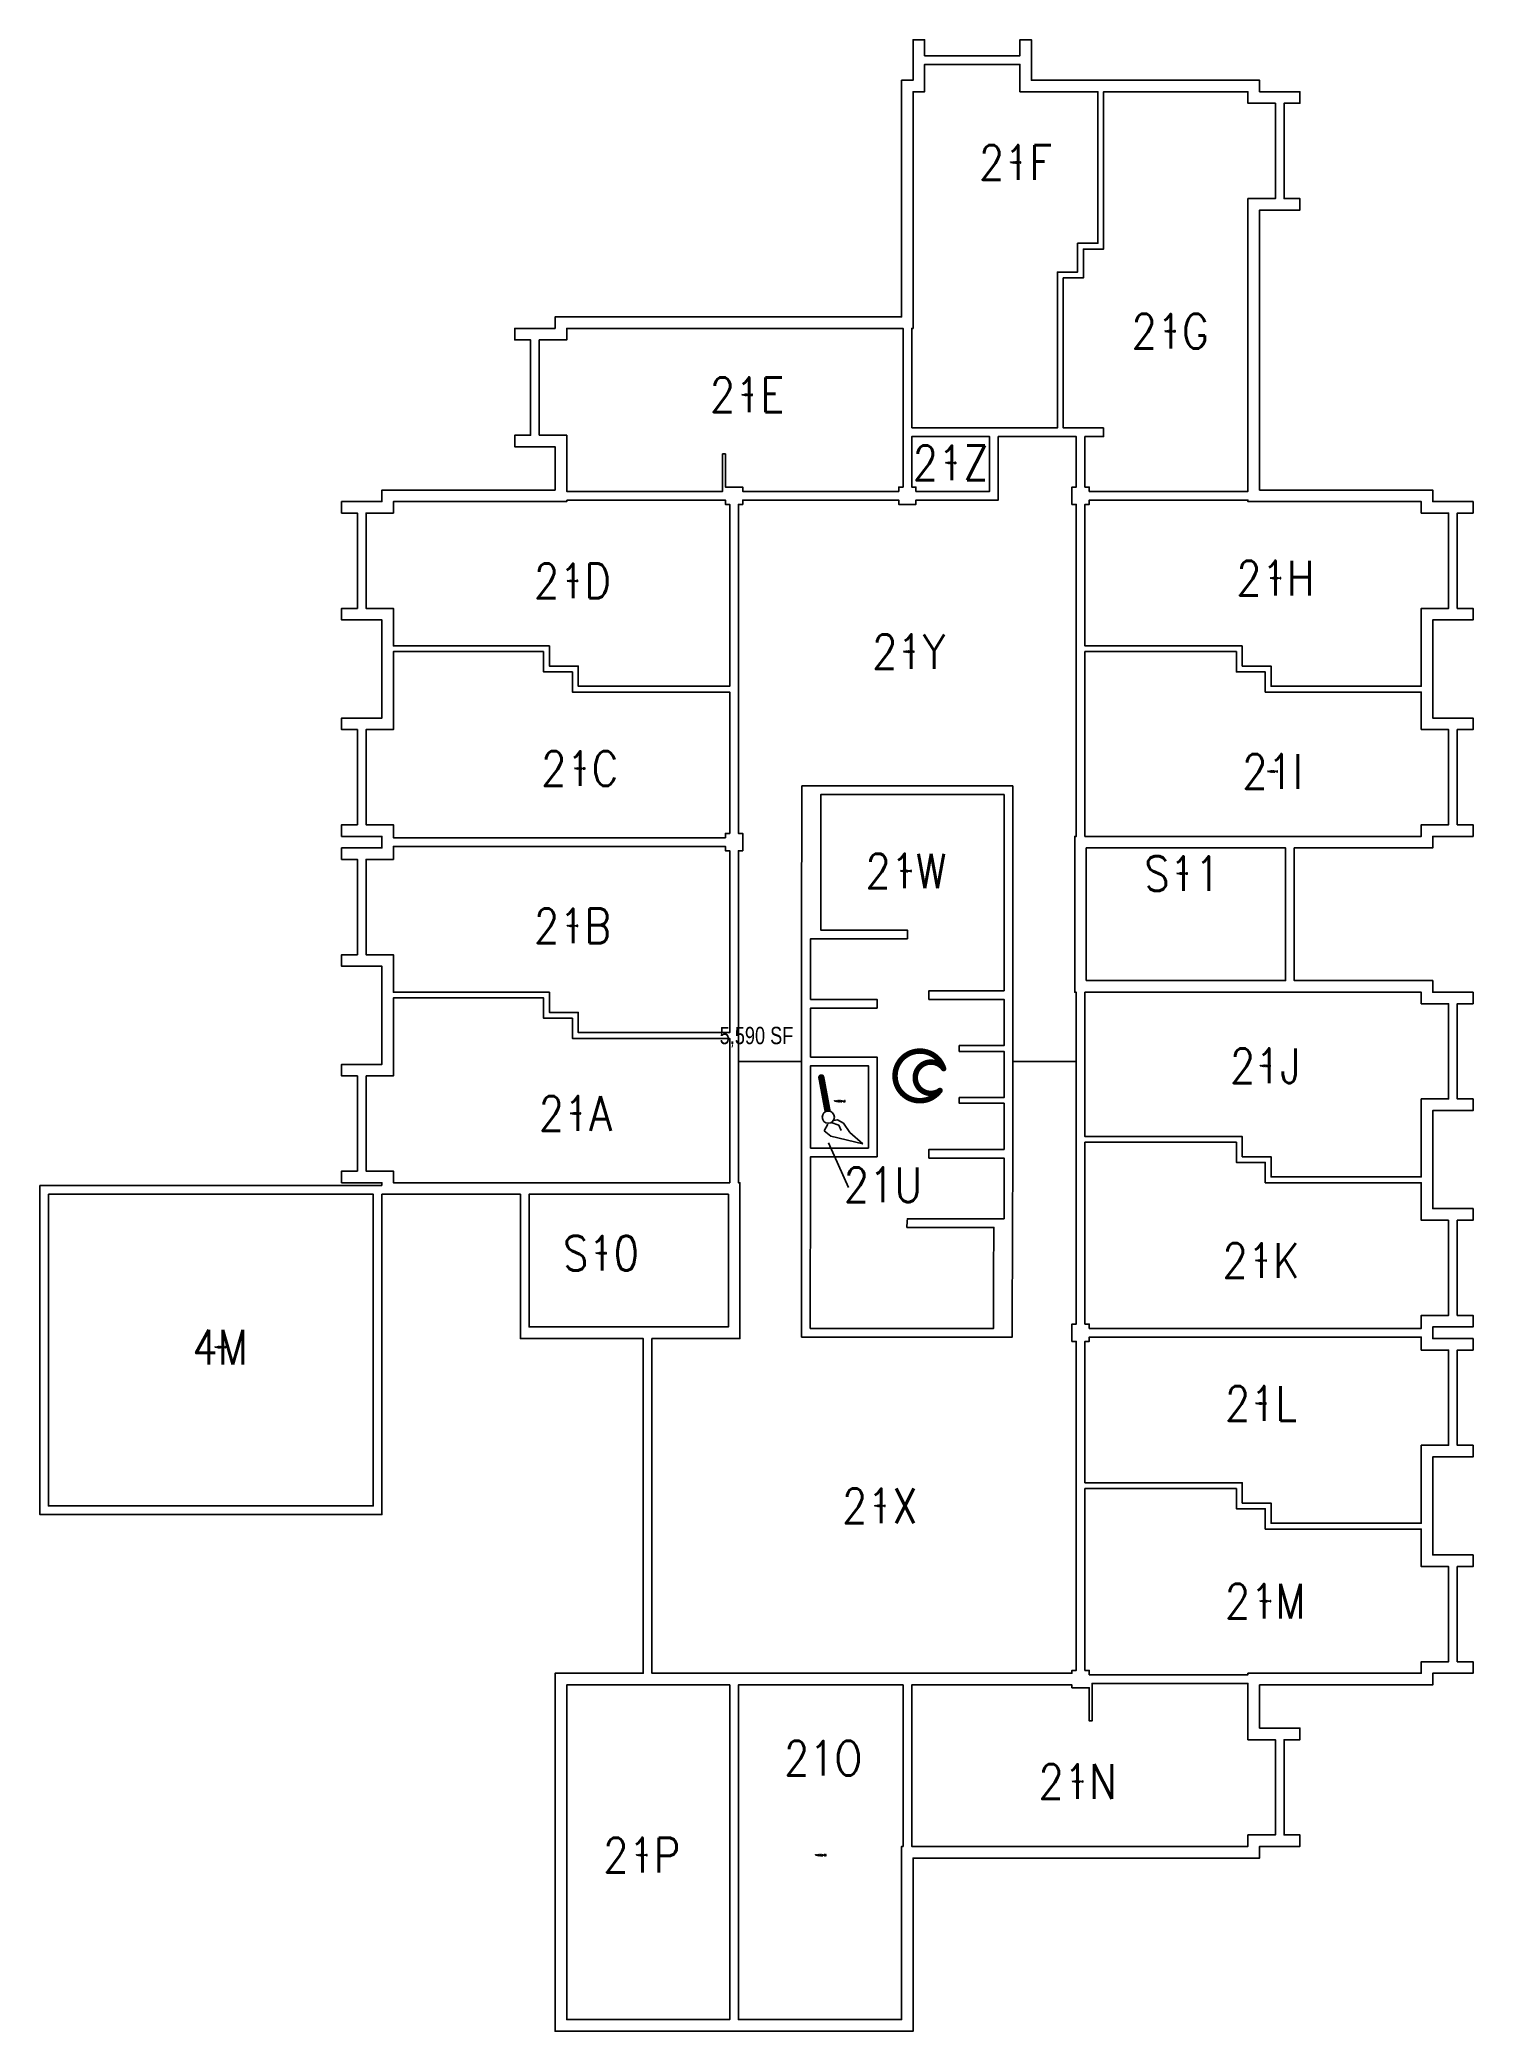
# Model space of a CAD drawing. Header units: inches. Extents: x 1463 to 2456, y 2036 to 3416.
import ezdxf
from ezdxf.enums import TextEntityAlignment as Align

# ---------------------------------------------------------------- set-up
doc = ezdxf.new("R2010")
doc.units = ezdxf.units.IN
doc.header["$LTSCALE"] = 100
doc.header["$MEASUREMENT"] = 0
doc.layers.get('0').update_dxf_attribs({"linetype": 'CONTINUOUS'})
for name, color, linetype in [('A-IDEN-ICON', 4, 'CONTINUOUS'), ('A-IDEN-SNUM', 4, 'CONTINUOUS'), ('A-IDEN-VNUM', 4, 'CONTINUOUS'), ('AREA-ASSIGN', 7, 'CONTINUOUS'), ('AREA-GROSS', 1, 'CONTINUOUS')]:
    doc.layers.add(name, color=color, linetype=linetype)
doc.layers.get('0').off()
doc.styles.add('AREA', font='arial.ttf', dxfattribs={"width": 0.75, "height": 12})
doc.styles.add('ROOMSNUMBER', font='TXT.SHX', dxfattribs={"height": 1})
doc.styles.add('ROOMVNUMBER', font='simplex.shx', dxfattribs={"width": 0.85})

# ---------------------------------------------------------------- blocks, each defined once
blk = doc.blocks.new('CPBATH')
at = {"const_width": 0.0127}
for points in [[(0.0571, 0.0168, 0.861492), (-0.0551, 0, 1)], [(-0.0551, 0, 0.726902), (0.0487, -0.0337, 1)], [(0.0571, 0.0168, 0.729002), (-0.0084, -0.0042, 1)], [(-0.0084, -0.0042, 0.609468), (0.0487, -0.0337, 1)]]:
    blk.add_lwpolyline(points, format="xyb", dxfattribs=at)
at = {"const_width": 0.00637}
for points in [[(0.0544, 0.0152, 1), (0.0599, 0.0184, 1)], [(0.0459, -0.0353, 1), (0.0515, -0.0321, 1)]]:
    blk.add_lwpolyline(points, format="xyb", close=True, dxfattribs=at)
blk = doc.blocks.new('CPCUST')
for p, q in [((0.0262, -0.0408), (0.0446, -0.0406)), ((0.0297, -0.0341), (0.0376, -0.0302)), ((0.0376, -0.0302), (0.0533, -0.0324)), ((0.0446, -0.0406), (0.0543, -0.0505)), ((0.0533, -0.0324), (0.0745, -0.0479)), ((0.0171, -0.0639), (0.02, -0.0466)), ((0.0358, -0.0705), (0.0171, -0.0639)), ((0.1117, -0.0625), (0.0358, -0.0705)), ((0.0745, -0.0479), (0.1117, -0.0625))]:
    blk.add_line(p, q)
at = {"const_width": 0.015}
blk.add_lwpolyline([(-0.03, 0.05), (0.01, -0.0193)], dxfattribs=at)
at = {"const_width": 0.0075}
blk.add_lwpolyline([(-0.0332, 0.0481, 1), (-0.0268, 0.0519, 1)], format="xyb", close=True, dxfattribs=at)
blk.add_circle((0.0158, -0.0313), 0.0141)

msp = doc.modelspace()

# ---------------------------------------------------------------- linework, layer by layer
at = {"layer": 'A-IDEN-SNUM'}
msp.add_lwpolyline([(2023.3, 2620.6), (2009.3, 2651.7)], dxfattribs=at)
at = {"layer": 'AREA-ASSIGN'}
for points in [[(2067, 3147), (2130.2, 3147), (2166.2, 3147), (2168, 3147), (2168, 3255), (2182, 3255), (2182, 3275), (2196, 3275), (2196, 3380), (2142, 3380), (2142, 3399), (2076, 3399), (2076, 3380), (2068, 3380), (2068, 3216), (2067, 3216)], [(2200, 3147), (2200, 3141), (2187, 3141), (2187, 3106), (2190, 3106), (2190, 3103), (2300, 3103), (2300, 3306), (2319, 3306), (2319, 3372), (2300, 3372), (2300, 3380), (2200, 3380), (2200, 3271), (2186, 3271), (2186, 3251), (2172, 3251), (2172, 3147)], [(1809, 3142), (1809, 3208), (1828, 3208), (1828, 3216), (2061, 3216), (2061, 3106), (2058, 3106), (2058, 3103), (1988, 3103), (1952, 3103), (1950, 3103), (1950, 3106), (1938, 3106), (1938, 3129), (1936, 3129), (1936, 3103), (1828, 3103), (1828, 3142)], [(2137, 2708), (2181, 2708), (2181, 2756), (2180, 2756), (2180, 2816), (2180, 2856), (2180, 2864), (2181, 2864), (2181, 2927.6), (2181, 2963.6), (2181, 2999.4), (2181, 2963.6), (2181, 2999.4), (2181, 3035.4), (2181, 3094), (2178, 3094), (2178, 3106), (2181, 3106), (2181, 3141), (2166.2, 3141), (2130.2, 3141), (2127, 3141), (2127, 3097), (2101, 3097), (2071, 3097), (2070, 3097), (2070, 3094), (2058, 3094), (2058, 3097), (1988, 3097), (1952, 3097), (1950, 3097), (1950, 3094), (1947, 3094), (1947, 3031.8), (1947, 2995.8), (1947, 2960), (1947, 2995.8), (1947, 2960), (1947, 2924), (1947, 2866), (1950, 2866), (1950, 2854), (1947, 2854), (1947, 2793.3), (1947, 2757.3), (1947, 2708), (1990.7, 2708), (1990.7, 2754), (1990.7, 2757), (1990.7, 2790), (1990.7, 2793), (1991, 2899), (2137, 2899), (2137, 2708)], [(2101, 3103), (2071, 3103), (2070, 3103), (2070, 3106), (2067, 3106), (2067, 3141), (2121, 3141), (2121, 3103)], [(1828, 3097), (1938, 3097), (1938, 3094), (1941, 3094), (1941, 3031.8), (1941, 2995.8), (1941, 2968), (1941, 2995.8), (1941, 2968), (1836, 2968), (1836, 2982), (1816, 2982), (1816, 2996), (1708, 2996), (1708, 3022), (1689, 3022), (1689, 3088), (1708, 3088), (1708, 3096), (1828, 3096)], [(2296, 2996), (2296, 2982), (2316, 2982), (2316, 2968), (2420, 2968), (2420, 3022), (2439, 3022), (2439, 3088), (2420, 3088), (2420, 3096), (2300, 3096), (2300, 3097), (2190, 3097), (2190, 3094), (2187, 3094), (2187, 3035.4), (2187, 2999.4), (2187, 2996)], [(1812, 2992), (1812, 2978), (1832, 2978), (1832, 2964), (1941, 2964), (1941, 2960), (1941, 2924), (1941, 2866), (1938, 2866), (1938, 2863), (1708, 2863), (1708, 2872), (1689, 2872), (1689, 2938), (1708, 2938), (1708, 2992)], [(2420, 2938), (2420, 2964), (2312, 2964), (2312, 2978), (2292, 2978), (2292, 2992), (2187, 2992), (2187, 2963.6), (2187, 2992), (2187, 2963.6), (2187, 2927.6), (2187, 2864), (2420, 2864), (2420, 2872), (2439, 2872), (2439, 2938)], [(1996.7, 2523), (2123.7, 2523), (1996.7, 2523), (1997, 2633.4), (1997, 2639.4), (1997, 2642), (2043, 2642), (2043, 2681), (2043, 2711), (1997, 2711), (1997, 2713), (1997, 2719), (1997, 2745), (2043, 2745), (2043, 2751), (1997, 2751), (1997, 2754), (1997, 2757), (1997, 2790), (1997, 2793), (2064, 2793), (2064, 2799), (2004, 2799), (2004, 2829), (2004, 2831), (2004, 2861), (2004, 2863), (2004, 2893), (2131, 2893), (2131, 2757), (2079, 2757), (2079, 2751), (2131, 2751), (2131, 2719), (2100, 2719), (2100, 2715), (2131, 2715), (2131, 2713), (2131, 2683), (2100, 2683), (2100, 2679), (2131, 2679), (2131, 2675), (2131, 2647), (2079, 2647), (2079, 2641), (2131, 2641), (2131, 2638), (2131, 2635), (2131, 2633), (2131, 2602), (2131, 2599), (2064, 2599), (2063.9, 2597.4), (2063.7, 2593), (2124, 2593), (2124, 2591.4), (2123.7, 2561.4), (2123.7, 2559.4), (2123.7, 2529.4), (2123.7, 2527.4), (2123.7, 2523)], [(1708, 2782), (1708, 2756), (1816, 2756), (1816, 2742), (1836, 2742), (1836, 2728), (1941, 2728), (1941, 2757.3), (1941, 2793.3), (1941, 2854), (1938, 2854), (1938, 2857), (1708, 2857), (1708, 2848), (1689, 2848), (1689, 2782), (1708, 2782), (1689, 2782)], [(2188, 2764), (2326, 2764), (2326, 2856), (2188, 2856), (2188, 2816)], [(1689, 2698), (1708, 2698), (1708, 2752), (1812, 2752), (1812, 2738), (1832, 2738), (1832, 2724), (1941, 2724), (1941, 2719), (1941, 2683), (1941, 2624), (1708, 2624), (1708, 2632), (1689, 2632)], [(2420, 2682), (2439, 2682), (2439, 2748), (2420, 2748), (2420, 2756), (2187, 2756), (2187, 2695.2), (2187, 2659.2), (2187, 2656), (2296, 2656), (2296, 2642), (2316, 2642), (2316, 2628), (2420, 2628)], [(2137, 2708), (2137, 2638), (2137, 2633), (2136.9, 2602), (2136.9, 2597.4), (2136.7, 2517), (1990.7, 2517), (1990.7, 2670), (1990.7, 2702), (1990.7, 2708), (1947, 2708), (1947, 2708), (1947, 2683), (1947, 2624), (1948, 2624), (1948, 2564), (1948, 2524), (1948, 2516), (1947, 2516), (1941, 2516), (1887, 2516), (1887, 2284), (1948.1, 2284), (1988.1, 2284), (2142, 2284), (2178, 2284), (2178, 2286), (2181, 2286), (2181, 2346.8), (2181, 2382.8), (2181, 2418.7), (2181, 2514), (2178, 2514), (2178, 2526), (2181, 2526), (2181, 2586.7), (2181, 2622.7), (2181, 2659.2), (2181, 2622.7), (2181, 2659.2), (2181, 2708), (2137, 2708)], [(1997, 2648), (1997, 2670), (1997, 2675), (1997, 2681), (1997, 2702), (1997, 2705), (2037, 2705), (2037, 2675), (2037, 2648)], [(2439, 2598), (2439, 2532), (2420, 2532), (2420, 2523), (2190, 2523), (2190, 2526), (2187, 2526), (2187, 2586.7), (2187, 2622.7), (2187, 2652), (2292, 2652), (2292, 2638), (2312, 2638), (2312, 2624), (2420, 2624), (2420, 2598)], [(1469, 2616), (1469, 2400), (1694, 2400), (1694, 2616)], [(1940, 2564), (1940, 2524), (1802, 2524), (1802, 2616), (1940, 2616)], [(2420, 2508), (2420, 2517), (2190, 2517), (2190, 2514), (2187, 2514), (2187, 2418.7), (2187, 2416), (2296, 2416), (2296, 2402), (2316, 2402), (2316, 2388), (2420, 2388), (2420, 2442), (2439, 2442), (2439, 2508)], [(2187, 2412), (2292, 2412), (2292, 2398), (2312, 2398), (2312, 2384), (2420, 2384), (2420, 2358), (2439, 2358), (2439, 2292), (2420, 2292), (2420, 2284), (2300, 2284), (2300, 2283), (2190, 2283), (2190, 2286), (2187, 2286), (2187, 2346.8), (2187, 2382.8), (2187, 2412), (2187, 2382.8)], [(1941, 2276), (1941, 2239), (1941, 2044), (1828, 2044), (1828, 2074), (1828, 2276), (1864, 2276)], [(1948.1, 2276), (1988.1, 2276), (2061, 2276), (2061, 2274), (2061, 2239), (2061, 2233), (2061, 2164), (2060, 2164), (2060, 2044), (1947, 2044), (1947, 2239), (1947, 2276)], [(2300, 2172), (2300, 2164), (2067, 2164), (2067, 2274), (2067, 2276), (2142, 2276), (2178, 2276), (2178, 2274), (2190, 2274), (2190, 2251), (2192, 2251), (2192, 2277), (2300, 2277), (2300, 2238), (2319, 2238), (2319, 2172)]]:
    msp.add_lwpolyline(points, close=True, dxfattribs=at)
at = {"layer": 'AREA-GROSS'}
msp.add_lwpolyline([(1700, 2622), (1463, 2622), (1463, 2394), (1700, 2394), (1700, 2616), (1740, 2616), (1748, 2616), (1796, 2616), (1796, 2524), (1796, 2516), (1802, 2516), (1881, 2516), (1881, 2284), (1864, 2284), (1828, 2284), (1820, 2284), (1820, 2276), (1820, 2082), (1820, 2036), (2068, 2036), (2068, 2156), (2308, 2156), (2308, 2164), (2336, 2164), (2336, 2172), (2325, 2172), (2325, 2238), (2336, 2238), (2336, 2246), (2308, 2246), (2308, 2276), (2428, 2276), (2428, 2284), (2456, 2284), (2456, 2292), (2445, 2292), (2445, 2358), (2456, 2358), (2456, 2366), (2428, 2366), (2428, 2434), (2456, 2434), (2456, 2442), (2445, 2442), (2445, 2508), (2456, 2508), (2456, 2516), (2428, 2516), (2428, 2524), (2456, 2524), (2456, 2532), (2445, 2532), (2445, 2598), (2456, 2598), (2456, 2606), (2428, 2606), (2428, 2674), (2456, 2674), (2456, 2682), (2445, 2682), (2445, 2748), (2456, 2748), (2456, 2756), (2428, 2756), (2428, 2764), (2388, 2764), (2380, 2764), (2332, 2764), (2332, 2856), (2380, 2856), (2388, 2856), (2428, 2856), (2428, 2864), (2456, 2864), (2456, 2872), (2445, 2872), (2445, 2938), (2456, 2938), (2456, 2946), (2428, 2946), (2428, 3014), (2456, 3014), (2456, 3022), (2445, 3022), (2445, 3088), (2456, 3088), (2456, 3096), (2428, 3096), (2428, 3104), (2308, 3104), (2308, 3298), (2336, 3298), (2336, 3306), (2325, 3306), (2325, 3372), (2336, 3372), (2336, 3380), (2308, 3380), (2308, 3388), (2150, 3388), (2150, 3416), (2142, 3416), (2142, 3405), (2076, 3405), (2076, 3416), (2068, 3416), (2068, 3388), (2060, 3388), (2060, 3224), (1820, 3224), (1820, 3216), (1792, 3216), (1792, 3208), (1803, 3208), (1803, 3142), (1792, 3142), (1792, 3134), (1820, 3134), (1820, 3104), (1708, 3104), (1700, 3104), (1700, 3096), (1672, 3096), (1672, 3088), (1683, 3088), (1683, 3022), (1672, 3022), (1672, 3014), (1700, 3014), (1700, 2946), (1672, 2946), (1672, 2938), (1683, 2938), (1683, 2872), (1672, 2872), (1672, 2864), (1700, 2864), (1700, 2856), (1700, 2864), (1700, 2856), (1672, 2856), (1672, 2848), (1683, 2848), (1683, 2782), (1672, 2782), (1672, 2774), (1700, 2774), (1700, 2706), (1672, 2706), (1672, 2698), (1683, 2698), (1683, 2632), (1672, 2632), (1672, 2624), (1700, 2624), (1700, 2622)], close=True, dxfattribs=at)

# ---------------------------------------------------------------- block references
at = {"layer": 'A-IDEN-ICON', "xscale": 300, "yscale": 300, "zscale": 300}
msp.add_blockref('CPBATH', (2072, 2698), dxfattribs=at)
at = {"layer": 'A-IDEN-ICON', "xscale": 300.000000001067, "yscale": 300.000000001067, "zscale": 300.000000001067, "rotation": 340.5599651719422}
msp.add_blockref('CPCUST', (2007.9, 2679.8), dxfattribs=at)

# ---------------------------------------------------------------- texts
at = {"layer": 'A-IDEN-SNUM', "style": 'ROOMSNUMBER', "width": 0.85}
for s, p in [('1130C021F0', (2139, 3331)), ('1130C021G0', (2246, 3214)), ('1130C021E0', (1953, 3170)), ('1130C021Z0', (2094, 3122.8)), ('1130C021D0', (1832, 3041)), ('1130C021H0', (2319, 3043)), ('1130C021Y0', (2065, 2992)), ('1130C021C0', (1837, 2911)), ('1130C021I0', (2317, 2909)), ('1130C021W0', (2063, 2840)), ('1130CS1100', (2254.4, 2838.2)), ('1130C021B0', (1832, 2802)), ('1130C021J0', (2312, 2705)), ('1130C021U0', (2017.2, 2680.5)), ('1130C021A0', (1834, 2672)), ('1130CS1000', (1851.8, 2575.1)), ('1130C021K0', (2309, 2570)), ('1130C04M00', (1588, 2510)), ('1130C021L0', (2309, 2471)), ('1130C021X0', (2045, 2400)), ('1130C021M0', (2312, 2334)), ('1130C021N0', (2182, 2209)), ('1130C021P0', (1880, 2158)), ('1130C021O0', (2004, 2158))]:
    msp.add_text(s, height=1, dxfattribs=at).set_placement(p, align=Align.MIDDLE)
at = {"layer": 'A-IDEN-VNUM', "style": 'ROOMVNUMBER', "width": 0.85}
for s, p in [('21F', (2139, 3331)), ('21G', (2246, 3214)), ('21E', (1953, 3170)), ('21Z', (2094, 3122.8)), ('21D', (1832, 3041)), ('21H', (2319, 3043)), ('21Y', (2065, 2992)), ('21C', (1837, 2911)), ('21I', (2317, 2909)), ('21W', (2063, 2840)), ('S11', (2254.4, 2838.2)), ('21B', (1832, 2802)), ('21J', (2312, 2705)), ('21A', (1834, 2672)), ('21U', (2047.1, 2622.6)), ('S10', (1851.8, 2575.1)), ('21K', (2309, 2570)), ('4M', (1588, 2510)), ('21L', (2309, 2471)), ('21X', (2045, 2400)), ('21M', (2312, 2334)), ('21O', (2005.7, 2225.2)), ('21N', (2182, 2209)), ('21P', (1880, 2158))]:
    msp.add_text(s, height=24, dxfattribs=at).set_placement(p, align=Align.MIDDLE)
at = {"layer": 'AREA-GROSS', "style": 'AREA', "width": 0.75}
msp.add_text('5,590 SF', height=12, dxfattribs=at).set_placement((1959.5, 2726), align=Align.MIDDLE_CENTER)

doc.saveas('drawing.dxf')
